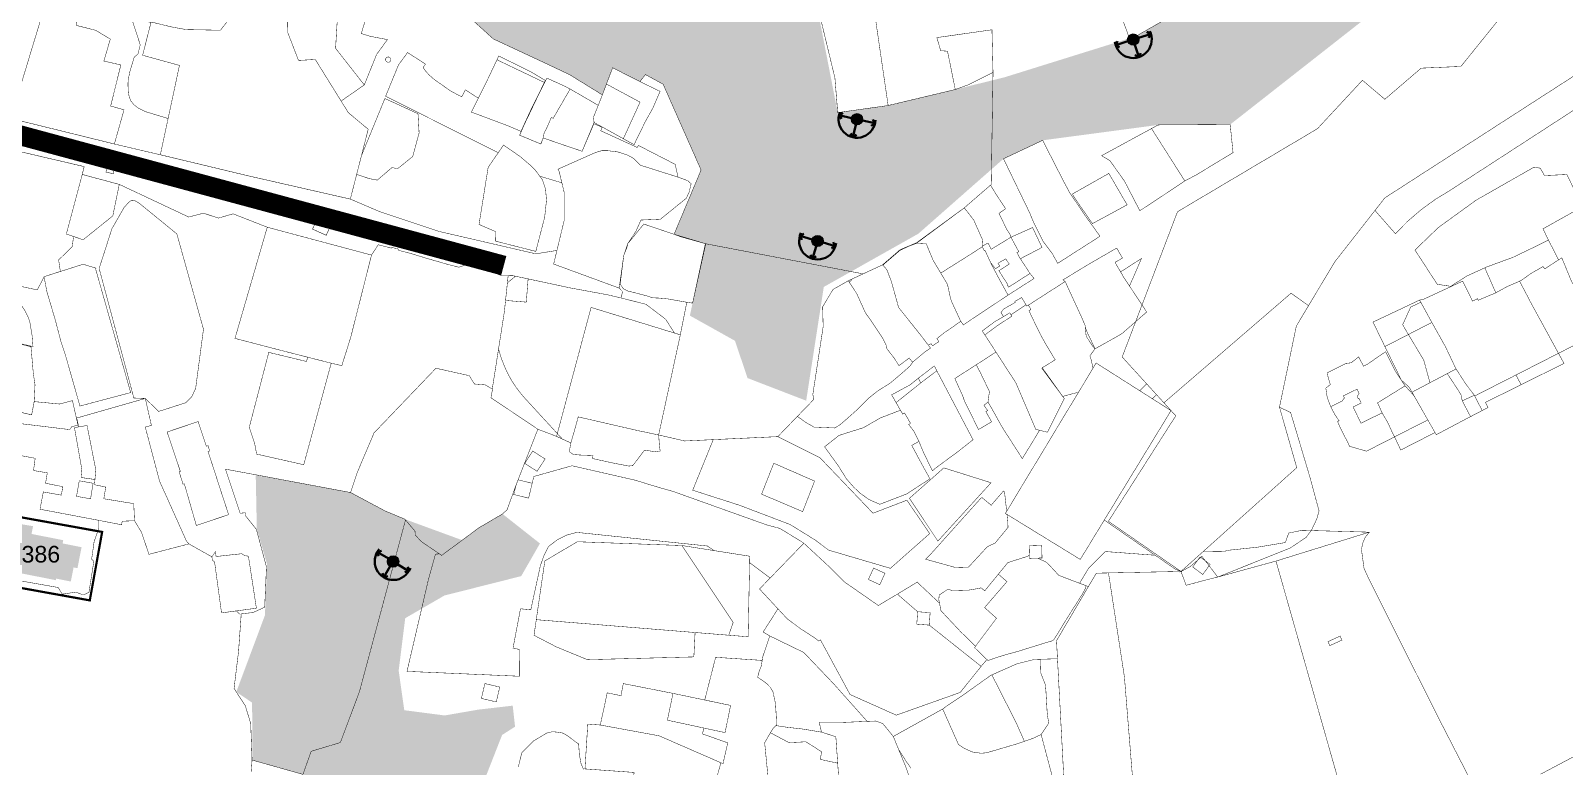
# Model space of a CAD drawing. Header units: millimetres. Extents: x 21689 to 31331, y 37531 to 43751.
# Drawn here: x 26883 to 27576, y 42710 to 43042 of the extents above; entities that cross this region are included whole.
import ezdxf

# ---------------------------------------------------------------- set-up
doc = ezdxf.new("R2010")
doc.units = ezdxf.units.MM
doc.linetypes.add('g5_084', pattern=[0.4, 0.2, -0.2])
doc.layers.add('0.1 ОКН', color=1, linetype='Continuous', lineweight=9, transparency=0.4)
doc.layers.add('00 Дороги', color=252, linetype='Continuous', lineweight=9, transparency=0.2)
for name, color, linetype, lineweight in [('0.15 - Видовые раскрытия', 22, 'Continuous', 9), ('00 номер ОКН', 7, 'Continuous', 15), ('00 Разраб границы', 5, 'g5_084', 50), ('CONTUR', 150, 'Continuous', 9)]:
    doc.layers.add(name, color=color, linetype=linetype, lineweight=lineweight)
doc.layers.add('00 Природный ландшафт', color=81, linetype='Continuous', lineweight=9, true_color=0xa9da90, transparency=0.4)
doc.styles.get("Standard").update_dxf_attribs({"font": 'arial.ttf'})
doc.linetypes.add('474_2', pattern='A,1,-0.5,[222,geobl2.shx,S=0.1,R=0,X=0,Y=0],-0.5,3', length=5)

# ---------------------------------------------------------------- blocks, each defined once
blk = doc.blocks.new('участки все')
at = {"layer": 'CONTUR', "const_width": 0.2}
for points in [[(4350.06, 5416.69), (4359.33, 5378.29), (4360.61, 5362.59), (4383.4, 5365.8), (4413.75, 5373.03), (4419.77, 5375.21), (4430.81, 5380.75), (4430, 5330.11), (4417.83, 5319.58), (4396.25, 5303.82), (4388.7, 5300.6), (4380.8, 5293.78), (4372.1, 5289.76), (4300.97, 5303.35), (4286.63, 5307.63), (4298.84, 5336.67), (4281.69, 5375.4), (4273.7, 5379.79), (4271.18, 5376.6), (4258.85, 5382.87), (4254.21, 5370.6), (4239.44, 5379.72), (4229.61, 5384.37), (4204.91, 5395.88), (4191.79, 5407.77)], [(4147, 5404.06), (4145.21, 5398.33), (4149.21, 5397.07), (4157.05, 5395.58), (4152.16, 5388.88), (4146.59, 5375.1), (4133.61, 5391.64), (4134.9, 5413.26)], [(3986.73, 5359.95), (4033.63, 5348.41), (4054.38, 5343.54), (4082.52, 5336.81), (4094.46, 5333.95), (4140.29, 5323.52), (4153.63, 5317.84), (4180.37, 5308.93), (4224.16, 5298.8), (4233.68, 5300.35), (4232.19, 5294.19), (4261.8, 5283.33), (4263.36, 5281.73), (4262.65, 5278.87), (4256.53, 5280.31), (4239.85, 5283.38), (4213.8, 5288.93), (4208.48, 5289.04), (4193.74, 5294.24), (4189.32, 5292.76), (4183.83, 5294.17), (4174.16, 5296.96), (4167.31, 5299.05), (4162.23, 5300.35), (4161.64, 5301.1), (4159.01, 5301.68), (4158.9, 5301.38), (4152.89, 5302.91), (4149.85, 5298.24), (4102.72, 5310.83), (4087.27, 5316.88), (4080.65, 5314.94), (4073.88, 5317.17), (4067.23, 5315.42), (4035.85, 5330.17), (4019.1, 5334.66), (4019.99, 5338.22), (3986.31, 5346.07)], [(3979.51, 5209.9), (3997.82, 5206.44), (3997.05, 5200.91), (4003.29, 5199.87), (4002.51, 5195.18), (4010.3, 5193.63), (4009.66, 5189.81), (4001.49, 5191.25), (4000, 5183.44), (4026.61, 5178.41), (4026.55, 5174.82), (4024.46, 5168.85), (4023.34, 5160.87), (4024.33, 5159.85), (4022.11, 5145.89), (4020.1, 5144.92), (4019.1, 5144.93), (4016.11, 5145.98), (4010.1, 5145.07), (4008.15, 5148.1), (3983.21, 5152.48)], [(3983.21, 5152.48), (4008.15, 5148.1), (4010.1, 5145.07), (4016.11, 5145.98), (4019.1, 5144.93), (4020.1, 5144.92), (4022.11, 5145.89), (4024.33, 5159.85), (4023.34, 5160.87), (4024.46, 5168.85), (4026.55, 5174.82), (4026.61, 5178.41), (4036.87, 5176.42), (4037.14, 5178.03), (4042.72, 5178.24), (4045.81, 5173.16), (4049.24, 5163.06), (4067.29, 5167.78), (4077.69, 5161.94), (4077.91, 5160.43), (4078.89, 5159.66), (4079.14, 5157.93), (4082.05, 5136.6), (4088.8, 5137.52), (4090.91, 5135.46), (4089.75, 5119.22), (4087.71, 5102.46), (4092.79, 5094.7), (4095.24, 5086.63), (4095.85, 5070.15), (4095.46, 5064.71)], [(4678.37, 5063.77), (4703.91, 5077.27)], [(4600.07, 5014.79), (4558.73, 5160.02), (4558.73, 5160.02), (4600.9, 5173.08), (4599.08, 5170.75), (4597.96, 5168.16), (4597.35, 5165.36), (4598.54, 5156.68), (4600.94, 5151.47), (4632.43, 5088.72), (4651.3, 5052.02)], [(4600.07, 5014.79), (4558.73, 5160.02), (4532.4, 5152.8), (4526.64, 5151.38), (4518.11, 5149.08), (4515.77, 5155.33), (4483.01, 5154.67), (4490.22, 5107.64), (4494.11, 5059.36)], [(4300.66, 5043.69), (4307.81, 5068.92), (4308.75, 5068.53), (4310.89, 5077.91), (4299.43, 5081.96), (4300.17, 5084.59), (4309.69, 5082.55), (4312.18, 5094.81), (4300.5, 5097.28), (4305.42, 5116.55), (4326.46, 5115.15), (4326.06, 5112.64), (4325.13, 5110.31), (4324.42, 5107.58), (4328.27, 5104.86), (4329.99, 5103.14), (4331.29, 5101.17), (4332.47, 5095.6), (4332.87, 5089.24), (4332.94, 5086.27), (4332.67, 5085.71), (4331.37, 5084.44), (4330.2, 5082.46), (4327.58, 5077.99), (4329.74, 5055.88)], [(4393.73, 5066.49), (4391.63, 5069.44), (4388.17, 5074.88), (4385.73, 5080.8), (4398.12, 5087.68), (4398.12, 5087.68), (4408.06, 5093.19), (4415.22, 5077.09), (4418.09, 5075.3), (4421.29, 5073.82), (4425.41, 5073.2), (4427.89, 5073.43), (4433.81, 5075.14), (4442.21, 5077.63), (4448.9, 5079.96), (4450.39, 5080.66), (4452.56, 5081.68), (4453.73, 5077.26), (4457.62, 5062.62)], [(4216.22, 5067.04), (4217.81, 5073.53), (4217.81, 5073.53), (4222.92, 5078.55), (4223.27, 5078.9), (4229.14, 5082.34), (4231.57, 5082.92), (4233.92, 5082.75), (4236.26, 5082.34), (4238.27, 5081.25), (4242.39, 5078.14), (4242.74, 5077.93), (4243.48, 5077.48), (4243.81, 5072.69), (4244.57, 5068.5), (4245.74, 5065.82)]]:
    blk.add_lwpolyline(points, dxfattribs=at)
for points in [[(4508.07, 5231.52), (4565.54, 5281.02), (4573.45, 5275.38), (4585.3, 5295.17), (4607.95, 5324.09), (4713.42, 5392.04), (4746.22, 5413.92), (4711.87, 5445.18), (4678.26, 5427.98), (4642.33, 5383.45), (4624.36, 5382.68), (4607.95, 5368.62), (4597.81, 5377.2), (4577.48, 5355.33), (4514.21, 5317.83), (4489.2, 5252.21), (4508.07, 5231.52)], [(4492.7, 5395.55), (4485.94, 5414.08), (4512.22, 5428.78), (4519.42, 5410.79), (4492.7, 5395.55)], [(4380.78, 5421.68), (4368.38, 5425.22), (4352.42, 5426.97), (4351.02, 5419.95), (4350.06, 5416.69), (4359.33, 5378.29), (4360.6, 5362.59), (4383.4, 5365.8), (4377.15, 5408.54), (4380.78, 5421.68)], [(4713.42, 5392.04), (4746.22, 5413.92), (4743.5, 5416.45), (4749.35, 5422.14), (4763.01, 5409.33), (4759, 5406.37), (4754.85, 5403.57), (4637.66, 5327.62), (4630.85, 5323.46), (4624.37, 5318.77), (4618.32, 5313.56), (4612.71, 5307.9), (4603.49, 5318.38), (4607.95, 5324.09), (4713.42, 5392.04)], [(4114.53, 5415.95), (4107.75, 5413.2), (4111.96, 5407.77), (4111.98, 5398.79), (4116.85, 5386.17), (4124.43, 5386.6), (4136.11, 5367.82), (4146.59, 5375.1), (4133.61, 5391.64), (4134.9, 5413.26), (4114.53, 5415.95)], [(4033.62, 5348.43), (3986.76, 5359.96), (4001.9, 5409.88), (4017.03, 5406), (4016.31, 5402.02), (4025.24, 5399.76), (4031.77, 5395.79), (4028.87, 5385.88), (4036.53, 5384.13), (4031.94, 5365.58), (4037.97, 5363.85), (4033.62, 5348.43)], [(4054.4, 5343.56), (4063.03, 5383.92), (4046.38, 5388.5), (4050.22, 5403.54), (4059.11, 5401.37), (4065.99, 5400.1), (4081.58, 5399.81), (4087.93, 5408), (4091.79, 5412.96), (4107.75, 5413.2), (4111.96, 5407.77), (4111.98, 5398.79), (4116.85, 5386.17), (4124.43, 5386.6), (4139.37, 5362.59), (4148.36, 5355.07), (4140.28, 5323.54), (4094.46, 5333.97), (4082.52, 5336.83), (4054.4, 5343.56)], [(4041.59, 5404.56), (4043.45, 5404.75), (4050.15, 5403.32), (4046.38, 5388.5), (4063.03, 5383.92), (4057.9, 5359.92), (4047.6, 5363.06), (4044.3, 5364.7), (4042.38, 5366.23), (4041.14, 5367.79), (4040.36, 5369.63), (4039.92, 5371.64), (4039.82, 5373.62), (4039.75, 5375.6), (4039.88, 5377.59), (4040.71, 5381.47), (4042.57, 5387.65), (4044.26, 5389.02), (4045.31, 5393.21), (4041.59, 5404.56)], [(4413.75, 5373.03), (4419.76, 5375.21), (4430.81, 5380.75), (4430.33, 5400.01), (4405.43, 5396.48), (4407.15, 5390.55), (4410.24, 5390.34), (4413.75, 5373.03)], [(4166.15, 5389.73), (4174.25, 5384.51), (4173.18, 5383.03), (4174.27, 5381.38), (4176.06, 5379.44), (4178.21, 5377.57), (4185.63, 5372.36), (4190.53, 5369.75), (4190.87, 5370.12), (4192.29, 5372.89), (4198.14, 5369.12), (4195, 5362.81), (4201.69, 5360.35), (4210.82, 5356.92), (4216.14, 5354.69), (4217.5, 5354.06), (4216.81, 5352.4), (4226.44, 5348.39), (4227.44, 5351.14), (4245.05, 5345.12), (4250.38, 5357.59), (4254.08, 5356.01), (4253.48, 5354.4), (4269.99, 5346.85), (4270.5, 5347.77), (4283.13, 5341.29), (4287.14, 5339.22), (4288.42, 5333.45), (4271.44, 5338.82), (4268.2, 5341.98), (4265.59, 5343.41), (4261.15, 5344.84), (4256.82, 5345.38), (4253.9, 5345.38), (4251.14, 5344.59), (4234.15, 5337.04), (4234.67, 5336.02), (4235.89, 5330.89), (4225.91, 5333.88), (4224.01, 5336.48), (4221.76, 5338.74), (4217, 5342.78), (4209.53, 5347.94), (4207.14, 5344.49), (4156.23, 5369.98), (4162.04, 5384.11), (4166.15, 5389.73)], [(4156.23, 5386.52), (4156.24, 5386.73), (4156.29, 5386.93), (4156.39, 5387.12), (4156.5, 5387.29), (4156.65, 5387.44), (4156.82, 5387.57), (4157.01, 5387.65), (4157.21, 5387.7), (4157.43, 5387.73), (4157.64, 5387.7), (4157.83, 5387.65), (4158.02, 5387.57), (4158.19, 5387.44), (4158.34, 5387.29), (4158.47, 5387.12), (4158.55, 5386.93), (4158.6, 5386.73), (4158.63, 5386.53), (4158.6, 5386.31), (4158.55, 5386.11), (4158.47, 5385.92), (4158.35, 5385.75), (4158.19, 5385.6), (4158.02, 5385.49), (4157.83, 5385.39), (4157.63, 5385.34), (4157.42, 5385.33), (4157.21, 5385.34), (4157.01, 5385.39), (4156.82, 5385.49), (4156.65, 5385.6), (4156.51, 5385.75), (4156.39, 5385.92), (4156.29, 5386.11), (4156.24, 5386.31), (4156.23, 5386.52)], [(4206.57, 5386.45), (4228, 5376.21), (4228.45, 5377.11), (4222.25, 5380.84), (4207.38, 5388.19), (4206.57, 5386.45)], [(4206.57, 5386.45), (4228, 5376.21), (4221.57, 5363.16), (4218.94, 5357.45), (4217.63, 5354.57), (4217.5, 5354.06), (4216.14, 5354.69), (4210.82, 5356.92), (4201.69, 5360.35), (4195, 5362.81), (4202.08, 5377.02), (4206.57, 5386.45)], [(4256.06, 5375.49), (4271.25, 5367.32), (4263.7, 5350.8), (4268.53, 5348.11), (4273.66, 5358.6), (4276.97, 5364.51), (4280.3, 5372.2), (4271.18, 5376.6), (4258.85, 5382.87), (4256.06, 5375.49)], [(4239.65, 5373.25), (4237.44, 5374.42), (4229.15, 5378.17), (4225.28, 5370.51), (4218.69, 5356.71), (4216.85, 5352.38), (4226.37, 5348.42), (4227.44, 5351.14), (4227.98, 5353.79), (4228.58, 5354.57), (4231.14, 5360.4), (4231.98, 5360.03), (4239.65, 5373.25)], [(4227.44, 5351.14), (4245.05, 5345.12), (4250.3, 5357.69), (4250.47, 5358.13), (4250.19, 5360.55), (4252.35, 5365.88), (4239.65, 5373.25), (4231.98, 5360.03), (4231.14, 5360.4), (4228.58, 5354.57), (4227.98, 5353.79), (4227.44, 5351.14)], [(4250.47, 5358.13), (4263.7, 5350.8), (4271.25, 5367.32), (4256.06, 5375.49), (4254.21, 5370.6), (4252.35, 5365.88), (4250.19, 5360.55), (4250.47, 5358.13)], [(4155.9, 5368.97), (4170.87, 5362.09), (4171.37, 5353.42), (4168.49, 5342.79), (4161.97, 5337.5), (4161.1, 5337.32), (4159.16, 5337.81), (4152.47, 5332.1), (4148.74, 5332.79), (4143.14, 5334.7), (4145.3, 5343.11), (4155.9, 5368.97)], [(4479.92, 5343.16), (4502.46, 5355.39), (4517.53, 5331.71), (4497.18, 5318.26), (4494.95, 5322.57), (4490.29, 5331.58), (4483.71, 5340.82), (4479.92, 5343.16)], [(4505.45, 5357.02), (4538.02, 5357.21), (4539.32, 5344.51), (4522.75, 5334.5), (4517.71, 5331.83), (4517.53, 5331.71), (4502.46, 5355.39), (4505.45, 5357.02)], [(3986.33, 5346.05), (4019.97, 5338.2), (4019.08, 5334.65), (4011.9, 5307.74), (4015.17, 5306.62), (4014.56, 5302), (4008.42, 5296.06), (4009.19, 5290.84), (4001.82, 5288.48), (3998.78, 5282.49), (3987.36, 5284.95), (3972.21, 5288.95), (3974.76, 5299.18), (3973.08, 5299.68), (3973.86, 5302.88), (3975.58, 5302.32), (3986.33, 5346.05)], [(4198.46, 5312.08), (4202.58, 5337.88), (4209.53, 5347.94), (4217, 5342.78), (4221.76, 5338.74), (4224.01, 5336.48), (4227.16, 5332.16), (4228.53, 5328.02), (4228.96, 5323.1), (4228.13, 5315.31), (4224.12, 5299.91), (4206, 5304.52), (4205.88, 5308.88), (4198.46, 5312.08)], [(4234.15, 5337.04), (4251.14, 5344.59), (4253.9, 5345.38), (4256.82, 5345.38), (4261.16, 5344.83), (4265.59, 5343.41), (4268.2, 5341.98), (4271.44, 5338.82), (4288.42, 5333.45), (4292.76, 5331.87), (4294.35, 5330.45), (4293.4, 5326.57), (4292.13, 5323.89), (4280.48, 5314.45), (4271.63, 5314.06), (4269.5, 5309.2), (4265.71, 5303.43), (4263.89, 5298.1), (4261.8, 5283.33), (4232.19, 5294.19), (4236.96, 5313.95), (4236.96, 5326.51), (4234.67, 5336.02), (4234.15, 5337.04)], [(4435.55, 5341.75), (4447.48, 5317.12), (4449.2, 5312.87), (4453.4, 5304.49), (4457.58, 5298.92), (4460.06, 5294.52), (4462.47, 5296.05), (4466.48, 5298.62), (4470.65, 5301.29), (4475.22, 5304.21), (4479.16, 5306.73), (4476.64, 5310.3), (4473.56, 5314.54), (4472.11, 5316.55), (4470.58, 5318.87), (4465.39, 5326.56), (4463.71, 5329.73), (4463.15, 5330.72), (4461.29, 5334.35), (4453.25, 5350.08), (4446.32, 5346.81), (4435.55, 5341.75)], [(4030.52, 5339.03), (4033.84, 5338.3), (4033.12, 5334.99), (4029.8, 5335.72), (4030.52, 5339.03)], [(4030.54, 5339.01), (4033.82, 5338.28), (4033.1, 5335.01), (4029.82, 5335.74), (4030.54, 5339.01)], [(4019.08, 5334.65), (4035.83, 5330.16), (4032.9, 5315.94), (4019.5, 5305.16), (4011.9, 5307.74), (4019.08, 5334.65)], [(4491.43, 5320.93), (4475.76, 5312.45), (4468.12, 5323.43), (4466.69, 5325.82), (4483.17, 5335.13), (4491.43, 5320.93)], [(4653.81, 5292.81), (4665.9, 5297.24), (4677.95, 5303.03), (4681.86, 5305.03), (4679.44, 5310.11), (4697.37, 5320.11), (4690.2, 5334.63), (4680.1, 5334.16), (4678.2, 5337.5), (4675.33, 5337.93), (4649.21, 5323.05), (4632.09, 5310.66), (4621.57, 5300.52), (4631.62, 5285.05), (4637.7, 5284.14), (4644.99, 5288.76), (4653.81, 5292.81)], [(4420.56, 5316.06), (4422.12, 5314.02), (4426.04, 5305.19), (4425.85, 5302.22), (4425.97, 5301.98), (4426.94, 5300.13), (4427.23, 5300.27), (4429.74, 5294.82), (4430.08, 5294.08), (4432.03, 5290.39), (4433.33, 5287.96), (4437.6, 5280.15), (4449.38, 5287.68), (4447.51, 5289.93), (4443.19, 5296.61), (4442.77, 5297.16), (4441.64, 5299.34), (4442.45, 5299.79), (4438.91, 5306.32), (4438.74, 5307.14), (4438.57, 5307.4), (4437.74, 5308.72), (4437.09, 5309.74), (4437, 5309.92), (4435.31, 5313.37), (4433.49, 5317.04), (4436.49, 5319.19), (4433.91, 5323.12), (4431.86, 5326.26), (4431.43, 5326.92), (4430.99, 5327.66), (4429.91, 5329.47), (4429.7, 5329.85), (4417.83, 5319.58), (4420.56, 5316.06)], [(4032.49, 5310.12), (4037.99, 5319.72), (4040.54, 5322.55), (4041.75, 5322.99), (4042.77, 5322.86), (4044.78, 5321.72), (4061.86, 5307.8), (4073.89, 5264.77), (4070.35, 5237.98), (4068.53, 5234.18), (4065.81, 5231.51), (4053.63, 5227.62), (4047.59, 5233.48), (4042.41, 5233.69), (4026.73, 5292.2), (4032.49, 5310.12)], [(4407.19, 5290.11), (4403.65, 5296.06), (4400.9, 5302.7), (4400.66, 5303.27), (4396.17, 5303.53), (4417.83, 5319.58), (4420.56, 5316.06), (4422.12, 5314.02), (4426.04, 5305.19), (4425.85, 5302.22), (4425.97, 5301.98), (4418.73, 5297.36), (4409.84, 5291.77), (4407.19, 5290.11)], [(4102.72, 5310.83), (4149.85, 5298.24), (4140.45, 5261.06), (4136.43, 5248.3), (4131.63, 5249.4), (4105.29, 5256.13), (4088.14, 5260.61), (4102.72, 5310.83)], [(4125.97, 5316.19), (4132.2, 5313.37), (4129.39, 5307.16), (4123.17, 5309.96), (4125.97, 5316.19)], [(4125.98, 5316.16), (4132.17, 5313.36), (4129.38, 5307.2), (4123.2, 5309.97), (4125.98, 5316.16)], [(4272.97, 5312.26), (4283.17, 5308.79), (4286.62, 5307.62), (4289.96, 5306.42), (4300.96, 5303.34), (4300.67, 5302.91), (4295, 5276.54), (4292.38, 5276.93), (4283.85, 5278.43), (4279.65, 5278.83), (4277.1, 5278.92), (4273.99, 5279.89), (4268.44, 5281.36), (4265.89, 5281.94), (4263.7, 5283.02), (4262.27, 5285.1), (4263.89, 5298.1), (4265.35, 5301.79), (4265.71, 5303.43), (4272.97, 5312.26)], [(4442.77, 5297.16), (4441.64, 5299.34), (4442.45, 5299.79), (4438.91, 5306.32), (4448.71, 5310.68), (4452.96, 5301.68), (4443.19, 5296.61), (4442.77, 5297.16)], [(4441.64, 5299.34), (4442.77, 5297.16), (4443.19, 5296.61), (4447.51, 5289.93), (4437.83, 5283.73), (4437.35, 5284.49), (4437.62, 5284.67), (4433.47, 5291.18), (4438.16, 5294.2), (4436.56, 5296.53), (4433.08, 5294.57), (4433.89, 5293.28), (4431.92, 5292.09), (4429.74, 5294.82), (4427.23, 5300.27), (4426.94, 5300.13), (4425.85, 5302.22), (4428.52, 5303.68), (4430.03, 5300.87), (4438.91, 5306.32), (4442.45, 5299.79), (4441.64, 5299.34)], [(4658.1, 5281.19), (4663.37, 5284.1), (4668.86, 5286.44), (4670.18, 5287.15), (4670.98, 5287.78), (4673.91, 5289.86), (4679.43, 5293.07), (4680.18, 5291.99), (4685.52, 5295.48), (4686.46, 5296.05), (4684.13, 5300.74), (4681.86, 5305.03), (4677.95, 5303.03), (4665.9, 5297.24), (4653.81, 5292.81), (4653.13, 5292.5), (4658.1, 5281.19)], [(4300.96, 5303.35), (4372.1, 5289.76), (4365.63, 5286.77), (4358.5, 5282.72), (4353.79, 5274.85), (4354.03, 5265.92), (4349.35, 5235.25), (4349.79, 5233.04), (4333.52, 5216.23), (4291.4, 5214.27), (4279.66, 5216.99), (4289.45, 5262.2), (4292.38, 5276.93), (4295, 5276.54), (4300.96, 5303.35)], [(4411.6, 5278.68), (4410.23, 5284.98), (4403.65, 5296.06), (4400.66, 5303.27), (4396.17, 5303.53), (4392.8, 5302.26), (4388.86, 5300.43), (4381.03, 5293.72), (4382.84, 5291.6), (4384.9, 5286.16), (4388.14, 5274.55), (4398.14, 5262.03), (4401.52, 5257.59), (4402.82, 5258.19), (4403.46, 5257.29), (4406.38, 5259.12), (4405.42, 5260.46), (4408.76, 5263.17), (4410.46, 5264.27), (4416.22, 5268.33), (4412.04, 5277.3), (4411.6, 5278.68)], [(4417.44, 5266.67), (4417.36, 5266.77), (4416.22, 5268.33), (4412.04, 5277.3), (4411.71, 5278.32), (4411.6, 5278.68), (4410.23, 5284.98), (4407.19, 5290.11), (4409.84, 5291.77), (4418.73, 5297.36), (4425.97, 5301.98), (4426.94, 5300.13), (4427.23, 5300.27), (4430.08, 5294.08), (4432.03, 5290.39), (4433.33, 5287.96), (4437.6, 5280.15), (4420.93, 5269.11), (4420.15, 5268.57), (4419.75, 5268.29), (4418.64, 5267.51), (4417.44, 5266.67)], [(4462.41, 5287.03), (4472.77, 5293.3), (4475.89, 5295.15), (4482.39, 5298.91), (4486.72, 5301.41), (4489.33, 5296.9), (4485.97, 5294.96), (4490.01, 5288.02), (4498.89, 5274.61), (4500.27, 5272.52), (4489.49, 5263.1), (4488.68, 5262.5), (4484.74, 5260.26), (4476.88, 5255.89), (4476.52, 5256.83), (4473.44, 5263.19), (4472.53, 5265.63), (4472.45, 5266.39), (4471.3, 5269.21), (4468.33, 5275.64), (4463.43, 5286.29), (4462.41, 5287.03)], [(4488.49, 5290.65), (4490.01, 5288.02), (4492.51, 5284.24), (4497.93, 5296.71), (4488.49, 5290.65)], [(4668.86, 5286.44), (4674.42, 5275.84), (4686.43, 5253.86), (4704.75, 5263.19), (4702.69, 5267.48), (4695.3, 5279.95), (4695.7, 5280.19), (4692.09, 5286.9), (4687.95, 5296.99), (4686.46, 5296.05), (4685.52, 5295.48), (4680.18, 5291.99), (4679.43, 5293.07), (4673.91, 5289.86), (4670.98, 5287.78), (4670.18, 5287.15), (4668.86, 5286.44)], [(4001.82, 5288.48), (4019.5, 5294.11), (4025.29, 5292.32), (4025.24, 5291.59), (4040.98, 5236.13), (4018.04, 5230.05), (4011.61, 5252.64), (4009.42, 5259.29), (4006.89, 5268.96), (4003.17, 5281.43), (4001.82, 5288.48)], [(4365.84, 5285.91), (4367.23, 5287.5), (4380.79, 5293.78), (4381.03, 5293.72), (4382.84, 5291.6), (4384.9, 5286.16), (4388.14, 5274.55), (4398.14, 5262.03), (4401.52, 5257.59), (4402.53, 5256.25), (4399.71, 5254.24), (4394.44, 5249.86), (4392.9, 5251.7), (4388.32, 5248.32), (4386.06, 5251.76), (4382.82, 5256), (4382.46, 5257.66), (4380.77, 5260.95), (4376.09, 5268.01), (4373.11, 5272.19), (4369.24, 5280.78), (4365.84, 5285.91)], [(3971.43, 5285.55), (3986.57, 5281.13), (3988.86, 5278.91), (3990.04, 5277.45), (3991.62, 5275.49), (3993.05, 5273.35), (3994.44, 5270.66), (3995.37, 5268.12), (3996.4, 5262), (3996.81, 5256.89), (3966.2, 5264.3), (3971.43, 5285.55)], [(4211.63, 5288.98), (4213.8, 5288.93), (4239.85, 5283.38), (4256.53, 5280.31), (4262.65, 5278.87), (4273.96, 5276), (4282.79, 5269.28), (4286.85, 5263.01), (4249.12, 5274.6), (4233.51, 5216.35), (4225.05, 5219.57), (4203.85, 5233.78), (4204.55, 5237.64), (4204.44, 5237.71), (4209.89, 5272.49), (4211.63, 5288.98)], [(4220.65, 5287.48), (4219.81, 5276.99), (4210.45, 5277.75), (4209.89, 5272.49), (4207.28, 5255.8), (4208.23, 5252.56), (4208.45, 5251.9), (4208.7, 5251.18), (4208.93, 5250.61), (4209.23, 5249.81), (4209.46, 5249.25), (4210.33, 5247.14), (4211.67, 5244.33), (4212.61, 5242.6), (4213.62, 5240.91), (4215.37, 5238.28), (4217.39, 5235.65), (4219.25, 5233.5), (4225.39, 5226.81), (4233.85, 5217.61), (4236.1, 5215.15), (4239.96, 5213.38), (4241.39, 5218.23), (4243.3, 5225.15), (4270.43, 5218.92), (4277.31, 5217.48), (4279.66, 5216.99), (4289.45, 5262.2), (4289.25, 5262.28), (4286.85, 5263.01), (4282.79, 5269.28), (4273.96, 5276), (4262.65, 5278.87), (4256.53, 5280.31), (4239.85, 5283.38), (4220.65, 5287.48)], [(4214.91, 5288.7), (4211.28, 5285.7), (4210.45, 5277.75), (4219.81, 5276.99), (4220.65, 5287.48), (4214.91, 5288.7)], [(4211.63, 5288.98), (4211.28, 5285.7), (4214.91, 5288.7), (4213.8, 5288.93), (4211.63, 5288.98)], [(4365.37, 5286.62), (4358.5, 5282.72), (4353.79, 5274.85), (4353.8, 5274.35), (4354.03, 5265.92), (4349.35, 5235.25), (4349.79, 5233.04), (4342.38, 5225.38), (4342.67, 5225.18), (4342.92, 5224.98), (4346.4, 5222.52), (4349.9, 5220.55), (4359.34, 5220.14), (4361.7, 5221.66), (4364.63, 5224.14), (4369.66, 5228.66), (4374.88, 5233.83), (4378.63, 5236.82), (4384.35, 5240.44), (4389.89, 5245.09), (4393.38, 5248.22), (4394.43, 5249.84), (4392.9, 5251.7), (4388.32, 5248.32), (4386.06, 5251.76), (4382.82, 5256), (4382.46, 5257.66), (4380.77, 5260.95), (4376.09, 5268.01), (4373.11, 5272.19), (4369.24, 5280.78), (4365.84, 5285.91), (4365.37, 5286.62)], [(4446.83, 5275.65), (4463.43, 5286.29), (4468.33, 5275.64), (4471.3, 5269.21), (4472.45, 5266.39), (4472.92, 5261.57), (4476.02, 5256.91), (4476.88, 5255.89), (4474.61, 5252.68), (4475.22, 5250.87), (4475.82, 5248), (4475.99, 5247.11), (4471.17, 5239.13), (4469.45, 5236.27), (4466.49, 5235.54), (4462.31, 5234.4), (4453.05, 5247.36), (4458.94, 5250.92), (4454.72, 5257.9), (4452.36, 5262.12), (4449.24, 5268.51), (4447.08, 5273.02), (4447.89, 5273.69), (4446.83, 5275.65)], [(4625.57, 5278.34), (4643.14, 5286.48), (4647.59, 5277.42), (4649.84, 5278.54), (4650.14, 5277.83), (4658.1, 5281.19), (4663.37, 5284.1), (4668.86, 5286.44), (4674.42, 5275.84), (4686.43, 5253.86), (4667.2, 5244.07), (4648.55, 5234.58), (4648.38, 5234.92), (4644.65, 5239.86), (4641.33, 5244.96), (4640.11, 5246.81), (4635.38, 5256.76), (4629.19, 5267.83), (4623.65, 5277.91), (4625.57, 5278.34)], [(4434.43, 5272.28), (4435.64, 5273.9), (4440.9, 5276.87), (4440.67, 5277.3), (4443.76, 5279.03), (4445.73, 5275.81), (4438.95, 5271.29), (4438.44, 5272.16), (4435.54, 5270.47), (4434.43, 5272.28)], [(4508.07, 5231.52), (4565.54, 5281.02), (4573.45, 5275.38), (4567.92, 5266.14), (4560.31, 5229.56), (4568.12, 5202.21), (4515.78, 5155.34), (4482.97, 5177.99), (4513.43, 5225.64), (4511.28, 5227.99), (4508.07, 5231.52)], [(4602.58, 5267.97), (4623.65, 5277.91), (4624.19, 5276.91), (4619.62, 5274.75), (4615.99, 5266.79), (4618.59, 5262.37), (4607.97, 5256.92), (4602.58, 5267.97)], [(4619.62, 5274.75), (4624.19, 5276.91), (4629.19, 5267.83), (4618.59, 5262.37), (4615.99, 5266.79), (4619.62, 5274.75)], [(4289.25, 5262.28), (4289.45, 5262.2), (4279.66, 5216.99), (4277.31, 5217.48), (4270.43, 5218.92), (4243.3, 5225.15), (4241.39, 5218.23), (4239.96, 5213.38), (4233.51, 5216.35), (4249.12, 5274.6), (4289.25, 5262.28)], [(4425.97, 5263.96), (4431.51, 5268.09), (4438.44, 5272.16), (4439.33, 5270.65), (4432.65, 5266.27), (4427.13, 5262.18), (4425.97, 5263.96)], [(4427.13, 5262.18), (4441.21, 5240.43), (4450.12, 5219.51), (4455.43, 5218.22), (4463.02, 5233.45), (4462.31, 5234.4), (4452.9, 5247.04), (4453.05, 5247.36), (4458.94, 5250.92), (4454.72, 5257.9), (4452.36, 5262.12), (4449.24, 5268.51), (4447.08, 5273.02), (4447.89, 5273.69), (4446.83, 5275.65), (4446.1, 5275.2), (4445.73, 5275.81), (4438.95, 5271.29), (4439.33, 5270.65), (4432.65, 5266.27), (4427.13, 5262.18)], [(3965.86, 5264.09), (3995.91, 5256.84), (3996.94, 5245.1), (3997.73, 5239.61), (3997.35, 5232.05), (3996.22, 5226.09), (3958.64, 5234.73), (3965.86, 5264.09)], [(4607.97, 5256.92), (4618.59, 5262.37), (4625.55, 5250.7), (4628.33, 5240.58), (4620.21, 5236.3), (4618.98, 5238.51), (4615.38, 5241.78), (4612.52, 5247.62), (4607.97, 5256.92)], [(4618.59, 5262.37), (4629.19, 5267.83), (4635.38, 5256.76), (4640.11, 5246.81), (4636.17, 5244.71), (4628.33, 5240.58), (4625.55, 5250.7), (4618.59, 5262.37)], [(4207.28, 5255.8), (4204.44, 5237.71), (4204.55, 5237.64), (4203.85, 5233.78), (4225.05, 5219.57), (4233.51, 5216.35), (4233.85, 5217.61), (4225.39, 5226.81), (4219.25, 5233.5), (4217.39, 5235.65), (4215.37, 5238.28), (4213.62, 5240.91), (4212.61, 5242.6), (4211.67, 5244.33), (4210.33, 5247.14), (4209.46, 5249.25), (4209.23, 5249.81), (4208.93, 5250.61), (4208.7, 5251.18), (4208.45, 5251.9), (4208.23, 5252.56), (4207.28, 5255.8)], [(4103.4, 5254.29), (4120.47, 5250.18), (4121, 5252.11), (4131.12, 5249.53), (4131.63, 5249.4), (4121.16, 5210.71), (4119.22, 5203.54), (4097.93, 5208.34), (4097, 5213.24), (4095.49, 5217.75), (4094.6, 5220.43), (4103.4, 5254.29)], [(4397.09, 5242.65), (4404.26, 5248.16), (4405.41, 5245.97), (4404.65, 5245.4), (4398.11, 5240.46), (4397.09, 5242.65)], [(4413.55, 5242.47), (4417.1, 5234.68), (4417.9, 5232.33), (4424.25, 5219.46), (4430.17, 5222.92), (4427.58, 5227.54), (4428.37, 5228.01), (4426.73, 5230.41), (4428.54, 5231.82), (4429.19, 5236.6), (4425.17, 5244.99), (4423.23, 5248.69), (4413.55, 5242.47)], [(4423.23, 5248.69), (4432.15, 5254.43), (4441.21, 5240.43), (4450.12, 5219.51), (4451.85, 5219.09), (4444.06, 5206.29), (4434.78, 5220.77), (4430.21, 5229.02), (4428.54, 5231.82), (4429.19, 5236.6), (4425.17, 5244.99), (4423.23, 5248.69)], [(4477.41, 5249.49), (4511.28, 5227.99), (4481.11, 5178.55), (4470.25, 5160.76), (4436.4, 5181.54), (4469.45, 5236.27), (4471.17, 5239.13), (4475.99, 5247.11), (4477.41, 5249.49)], [(4581.96, 5245.06), (4590.35, 5249.32), (4592.64, 5249.57), (4596.13, 5252.24), (4598.3, 5248.02), (4600.19, 5249.04), (4608.25, 5254.58), (4612.8, 5245.63), (4615.38, 5241.78), (4617.07, 5239.17), (4604.66, 5231.48), (4606.7, 5226.97), (4597.18, 5222.3), (4593.57, 5229.62), (4597.23, 5231.43), (4596.22, 5233.5), (4595.95, 5233.36), (4595.47, 5234.35), (4596.27, 5235.78), (4595.34, 5237.66), (4589.07, 5234.56), (4589.71, 5233.76), (4588.61, 5232.29), (4583.47, 5229.75), (4582.29, 5232.86), (4581.9, 5233.8), (4581.25, 5238.13), (4583.29, 5239.77), (4582.25, 5243.18), (4581.96, 5245.06)], [(4667.2, 5244.07), (4686.43, 5253.86), (4688.92, 5249.3), (4669.56, 5239.7), (4667.2, 5244.07)], [(4164.9, 5178.95), (4156, 5182.66), (4140.38, 5190.99), (4143.28, 5199.74), (4150.99, 5217.91), (4178.99, 5247.13), (4194.04, 5243.77), (4196.38, 5240.01), (4201.23, 5239.62), (4204.55, 5237.64), (4203.85, 5233.78), (4225.05, 5219.57), (4215.49, 5195.14), (4211.12, 5183.18), (4209.08, 5181.31), (4198.42, 5175.06), (4181.57, 5162.58), (4172.41, 5168.81), (4169.62, 5171.77), (4169.5, 5173.57), (4164.9, 5178.95)], [(4384.98, 5235.11), (4393.26, 5239.58), (4397.09, 5242.65), (4398.11, 5240.46), (4386.99, 5231.6), (4384.98, 5235.11)], [(4386.99, 5231.6), (4389.96, 5226.4), (4390.79, 5226.93), (4393.53, 5222.23), (4392.67, 5221.74), (4394.98, 5218.77), (4397.08, 5214.64), (4399.29, 5209.32), (4403.41, 5200.78), (4404.96, 5202.13), (4406.12, 5202.95), (4414.75, 5209.31), (4418.89, 5212.55), (4421.78, 5214.83), (4416.14, 5225.53), (4405.41, 5245.97), (4404.65, 5245.4), (4398.11, 5240.46), (4386.99, 5231.6)], [(4620.21, 5236.3), (4628.33, 5240.58), (4636.17, 5244.71), (4640.98, 5237.36), (4642.33, 5235.27), (4642.93, 5232.38), (4646.67, 5225.28), (4631.18, 5217.1), (4620.21, 5236.3)], [(4636.17, 5244.71), (4640.11, 5246.81), (4641.33, 5244.96), (4644.65, 5239.86), (4648.38, 5234.92), (4642.93, 5232.38), (4642.33, 5235.27), (4640.98, 5237.36), (4636.17, 5244.71)], [(4648.55, 5234.58), (4667.2, 5244.07), (4669.56, 5239.7), (4653.43, 5231.71), (4654.62, 5229.37), (4651.95, 5228.01), (4648.55, 5234.58)], [(3959.62, 5234.47), (3996.23, 5226.06), (3997.36, 5232.05), (4008.87, 5230.96), (4014.66, 5232.5), (4017.17, 5221.39), (4014.36, 5220.76), (4013.47, 5219.4), (3995.94, 5221.53), (3990.54, 5222.17), (3980.45, 5223.89), (3978.37, 5223.23), (3959.42, 5227.63), (3958.11, 5227.93), (3959.62, 5234.47)], [(4500.24, 5240.1), (4504.76, 5235.14), (4502.82, 5233.36), (4497.13, 5236.97), (4500.24, 5240.1)], [(4583.47, 5229.75), (4588.61, 5232.29), (4589.71, 5233.76), (4589.07, 5234.56), (4595.34, 5237.66), (4596.27, 5235.78), (4595.47, 5234.35), (4595.95, 5233.36), (4596.22, 5233.5), (4597.23, 5231.43), (4593.57, 5229.62), (4597.18, 5222.3), (4606.7, 5226.97), (4609.31, 5222.47), (4611.6, 5217.5), (4612.34, 5216.13), (4599.64, 5209.66), (4592.01, 5211.85), (4591.27, 5213.44), (4587.79, 5220.22), (4586.59, 5223.02), (4587.23, 5223.44), (4585.35, 5226.17), (4583.47, 5229.75)], [(4612.34, 5216.13), (4611.6, 5217.5), (4609.31, 5222.47), (4606.7, 5226.97), (4604.66, 5231.48), (4617.07, 5239.17), (4620.7, 5235.23), (4621.53, 5233.98), (4627.36, 5223.78), (4612.34, 5216.13)], [(4642.93, 5232.38), (4648.38, 5234.92), (4651.95, 5228.01), (4646.67, 5225.28), (4642.93, 5232.38)], [(4016.59, 5224.63), (4047.59, 5233.48), (4050.35, 5221.31), (4047.58, 5220.54), (4054.05, 5196.09), (4057.67, 5188.07), (4066.15, 5169.13), (4067.29, 5167.78), (4049.24, 5163.06), (4045.81, 5173.16), (4042.72, 5178.24), (4042.37, 5185.97), (4028.85, 5188.17), (4029.71, 5193.45), (4024.61, 5194.51), (4025.23, 5201.17), (4021.27, 5221.26), (4017.51, 5220.64), (4016.59, 5224.63)], [(4361.19, 5216.78), (4372.27, 5220.29), (4379.9, 5224.68), (4388.95, 5228.16), (4389.96, 5226.4), (4390.79, 5226.93), (4393.53, 5222.23), (4392.67, 5221.74), (4394.98, 5218.77), (4397.08, 5214.64), (4397.32, 5214.05), (4394.07, 5212.26), (4399.13, 5202.89), (4402.31, 5197.18), (4391.75, 5190.33), (4379.62, 5185.67), (4374.76, 5187.81), (4370.71, 5190.68), (4367.85, 5193.41), (4364.64, 5197.05), (4360.8, 5203.16), (4354.66, 5211.63), (4361.19, 5216.78)], [(4515.78, 5155.34), (4513.28, 5156.32), (4481.11, 5178.55), (4511.28, 5227.98), (4513.43, 5225.64), (4482.97, 5177.99), (4515.78, 5155.34)], [(4515.78, 5155.34), (4519.94, 5157.49), (4525.25, 5162.14), (4532.41, 5152.8), (4565.31, 5165.98), (4572.48, 5170.86), (4574.87, 5174.17), (4577.2, 5179.1), (4578.19, 5182.71), (4574.05, 5198), (4565.35, 5227.09), (4560.31, 5229.56), (4568.12, 5202.21), (4515.78, 5155.34)], [(4015.57, 5220.32), (4018.89, 5201.44), (4018.55, 5197.77), (4024.81, 5196.87), (4025.23, 5201.17), (4021.27, 5221.26), (4017.51, 5220.64), (4015.57, 5220.32)], [(4057.45, 5218.33), (4071.5, 5223.03), (4075.18, 5211.9), (4075.96, 5212.14), (4076.7, 5209.76), (4075.95, 5209.52), (4085.25, 5180.98), (4070.66, 5176.09), (4065.23, 5194.94), (4064.65, 5194.76), (4062.88, 5200.33), (4063.45, 5200.51), (4057.45, 5218.33)], [(4243.3, 5225.15), (4270.43, 5218.92), (4277.31, 5217.48), (4279.66, 5216.99), (4280, 5212.4), (4280.34, 5209.75), (4278.17, 5209.44), (4273.22, 5210.09), (4267.95, 5203.13), (4266.21, 5202.93), (4259.2, 5204.28), (4249.75, 5206.33), (4249.97, 5207.72), (4243.98, 5207.93), (4241.01, 5208.2), (4239.31, 5209.39), (4239.71, 5212.16), (4239.96, 5213.38), (4241.39, 5218.23), (4243.3, 5225.15)], [(4612.34, 5216.13), (4627.36, 5223.78), (4630.62, 5218.08), (4615.12, 5210.18), (4612.34, 5216.13)], [(4233.85, 5217.61), (4233.51, 5216.35), (4236.1, 5215.15), (4233.85, 5217.61)], [(4295.05, 5192.02), (4304.34, 5214.88), (4333.52, 5216.23), (4352.63, 5206.65), (4376.57, 5181.64), (4391.88, 5187.52), (4402.19, 5172.45), (4384.42, 5156.75), (4356.47, 5164.97), (4350.46, 5169.5), (4339.12, 5176.52), (4316.13, 5185.26), (4295.05, 5192.02)], [(4222.73, 5209.74), (4228.3, 5206.14), (4224.7, 5200.57), (4219.14, 5204.16), (4222.73, 5209.74)], [(4083.82, 5201.55), (4140.38, 5190.99), (4156, 5182.66), (4164.9, 5178.95), (4165.22, 5178.58), (4144.41, 5101.06), (4135.8, 5078.06), (4122.57, 5074.08), (4118.86, 5063.65), (4095.85, 5070.15), (4095.24, 5086.63), (4092.8, 5094.7), (4087.71, 5102.46), (4089.75, 5119.22), (4090.91, 5135.46), (4090.9, 5136.18), (4096.21, 5136.75), (4101.56, 5139.17), (4102.37, 5157.36), (4097.8, 5174.35), (4092.86, 5180.53), (4092.83, 5181.84), (4090.45, 5181.63), (4085.44, 5196.65), (4083.82, 5201.55)], [(4240.5, 5203.08), (4268.9, 5196.59), (4280.09, 5193.18), (4286.18, 5191.48), (4328.57, 5176.33), (4333.85, 5174.94), (4334.9, 5174.48), (4343.36, 5169.36), (4345.29, 5168.08), (4330.04, 5152.35), (4320.79, 5159.29), (4320.85, 5162.21), (4304.71, 5164.76), (4301.71, 5166.82), (4242.64, 5172.98), (4237.96, 5171.72), (4233.69, 5169.53), (4229.83, 5166.59), (4227.71, 5162.31), (4226.14, 5157.75), (4221.87, 5138.02), (4217.2, 5138.47), (4213.83, 5120.74), (4216.77, 5120.06), (4216.85, 5107.99), (4165.91, 5110.2), (4167.06, 5115.17), (4171.86, 5135.71), (4175.57, 5151.65), (4178.63, 5162.68), (4178.74, 5163.16), (4180.54, 5163.27), (4181.57, 5162.58), (4198.43, 5175.06), (4209.08, 5181.31), (4211.12, 5183.18), (4213.68, 5190.19), (4214.15, 5190.09), (4220.86, 5188.45), (4222.49, 5195.15), (4223.19, 5198.21), (4240.5, 5203.08)], [(4350.15, 5196.15), (4344.77, 5182.36), (4326.19, 5190.25), (4331.7, 5204.21), (4350.15, 5196.15)], [(4350.15, 5196.15), (4344.77, 5182.36), (4326.19, 5190.25), (4331.7, 5204.21), (4350.15, 5196.15)], [(4393.04, 5188.37), (4408.59, 5202.12), (4429.92, 5195.4), (4405.9, 5169.06), (4393.04, 5188.37)], [(4017.73, 5196.29), (4016.51, 5189.28), (4022.85, 5188.14), (4024, 5195.16), (4017.73, 5196.29)], [(4216.11, 5196.72), (4222.49, 5195.15), (4220.86, 5188.45), (4214.15, 5190.09), (4215.19, 5194.3), (4216.11, 5196.72)], [(4425.67, 5188.81), (4429.98, 5185.24), (4435.51, 5191.66), (4435.99, 5191.4), (4436.98, 5182.5), (4436.4, 5181.54), (4437.13, 5181.09), (4437.51, 5177.71), (4437.52, 5177.33), (4437.59, 5175.23), (4431.76, 5168.15), (4428.27, 5166.54), (4419.73, 5157.28), (4413.8, 5157.13), (4400.35, 5160.85), (4402.82, 5163.34), (4425.67, 5188.81)], [(4558.73, 5160.02), (4532.4, 5152.8), (4526.64, 5151.38), (4518.11, 5149.08), (4515.77, 5155.33), (4525.84, 5164.34), (4535.57, 5164.46), (4537.21, 5164.9), (4550.16, 5166.26), (4561.44, 5168.14), (4562.99, 5168.39), (4564.47, 5172.68), (4570.64, 5173.93), (4600.9, 5173.08), (4558.73, 5160.02)], [(4224.34, 5133.55), (4296.13, 5127.75), (4311.34, 5126.53), (4313.37, 5132.33), (4290.21, 5167.04), (4242.87, 5168.75), (4228.2, 5160.09), (4224.34, 5133.55)], [(4290.21, 5167.04), (4313.37, 5132.33), (4311.34, 5126.53), (4320.1, 5125.83), (4320.85, 5162.21), (4290.21, 5167.04)], [(4325.25, 5147.41), (4328.79, 5151.06), (4345.29, 5168.08), (4357.22, 5157.04), (4363.48, 5150.71), (4378.95, 5139.96), (4387.6, 5145.08), (4396.75, 5137.13), (4396.34, 5131.5), (4401.98, 5131.1), (4425.44, 5112.46), (4415.98, 5100.68), (4387.09, 5090.42), (4366.19, 5099.73), (4352.79, 5124.45), (4351.91, 5123.92), (4350.53, 5125.14), (4346.31, 5127.84), (4343.81, 5129.45), (4337.74, 5133.98), (4325.25, 5147.41)], [(4447.16, 5166.9), (4452.81, 5167.07), (4452.97, 5161.42), (4447.32, 5161.26), (4447.16, 5166.9)], [(4079.14, 5157.93), (4078.89, 5159.66), (4077.91, 5160.43), (4077.69, 5161.94), (4079.26, 5164.27), (4079.6, 5162.08), (4091.23, 5163.35), (4092.52, 5162.44), (4094.21, 5162.24), (4097.82, 5138.71), (4094.93, 5138.34), (4082.05, 5136.6), (4079.14, 5157.93)], [(4433.21, 5154.09), (4437.49, 5159.32), (4446.7, 5162.26), (4446.69, 5162.73), (4447.27, 5162.65), (4447.32, 5161.26), (4450.93, 5161.36), (4455.08, 5159.45), (4460.61, 5153.52), (4472.88, 5148.89), (4472.81, 5148.57), (4472.43, 5147.33), (4471.16, 5145.02), (4464.93, 5135.23), (4458.36, 5124.54), (4457.41, 5123.93), (4456.69, 5123.76), (4441.84, 5119.16), (4436.87, 5117.82), (4432.64, 5116.54), (4428.51, 5115.08), (4422.52, 5120.88), (4422.89, 5121.56), (4432.38, 5134.2), (4427, 5139.01), (4437.13, 5150.76), (4433.21, 5154.09)], [(4481.51, 5164.33), (4504.12, 5162.65), (4513.28, 5156.32), (4515.77, 5155.33), (4483.01, 5154.67), (4477.5, 5154.55), (4473.93, 5148.53), (4472.88, 5148.89), (4469.96, 5150), (4474.18, 5157.01), (4481.51, 5164.33)], [(4524.41, 5161.91), (4528.96, 5158.54), (4525.64, 5153.97), (4521.08, 5157.34), (4524.41, 5161.91)], [(4524.41, 5161.91), (4528.96, 5158.54), (4525.64, 5153.97), (4521.08, 5157.34), (4524.41, 5161.91)], [(4376.81, 5156.85), (4381.97, 5154.51), (4379.63, 5149.36), (4374.48, 5151.69), (4376.81, 5156.85)], [(4406.48, 5144.67), (4410.42, 5147.27), (4412.47, 5146.7), (4419.74, 5146.9), (4425.12, 5147.77), (4425.3, 5148.01), (4427.06, 5146.58), (4433.21, 5154.09), (4437.13, 5150.76), (4427, 5139.01), (4432.38, 5134.2), (4422.89, 5121.56), (4420.26, 5124.2), (4416.22, 5128.06), (4407.32, 5137.54), (4406.31, 5142.58), (4406.48, 5144.67)], [(4459.52, 5124.08), (4477.5, 5154.55), (4483.01, 5154.67), (4490.22, 5107.64), (4494.11, 5059.36), (4498.6, 5059.91), (4504.76, 5017.4), (4481.78, 5013.76), (4478.5, 5013.63), (4476.24, 5014.35), (4474.59, 5015.94), (4469.29, 5056.36), (4463.16, 5055.62), (4459.52, 5124.08)], [(4333.59, 5138.44), (4337.74, 5133.98), (4343.81, 5129.45), (4346.31, 5127.84), (4350.53, 5125.14), (4351.91, 5123.92), (4352.79, 5124.45), (4366.19, 5099.73), (4387.09, 5090.42), (4415.98, 5100.68), (4425.44, 5112.46), (4428.05, 5115.53), (4428.51, 5115.08), (4432.64, 5116.54), (4436.87, 5117.82), (4441.84, 5119.16), (4456.69, 5123.76), (4457.41, 5123.93), (4458.36, 5124.54), (4464.93, 5135.23), (4471.16, 5145.02), (4472.43, 5147.33), (4472.81, 5148.57), (4472.88, 5148.89), (4473.93, 5148.53), (4459.52, 5124.08), (4459.95, 5115.91), (4452.08, 5115.65), (4449.42, 5115.55), (4441.63, 5113.61), (4429.84, 5108.42), (4417.27, 5099.47), (4410.37, 5094.89), (4408.06, 5093.19), (4398.12, 5087.68), (4385.73, 5080.8), (4380.98, 5086.6), (4377.77, 5087.77), (4373.93, 5087.61), (4358.77, 5104.57), (4357.2, 5106.22), (4350.24, 5113.51), (4345.26, 5118.73), (4337.45, 5122.53), (4329.88, 5126.21), (4326.86, 5127.96), (4333.59, 5138.44)], [(4387.6, 5145.08), (4396.51, 5150.52), (4406.63, 5141), (4407.32, 5137.54), (4416.22, 5128.06), (4420.26, 5124.2), (4422.89, 5121.56), (4422.52, 5120.88), (4428.05, 5115.53), (4425.44, 5112.46), (4401.98, 5131.1), (4402.38, 5136.73), (4396.75, 5137.13), (4387.6, 5145.08)], [(4295.57, 5116.73), (4247.45, 5115.48), (4233.41, 5121.25), (4224.15, 5126.06), (4223.33, 5126.58), (4224.34, 5133.55), (4296.13, 5127.75), (4295.57, 5116.73)], [(4396.75, 5137.13), (4402.38, 5136.73), (4401.98, 5131.1), (4396.34, 5131.5), (4396.75, 5137.13)], [(4329.88, 5126.21), (4337.45, 5122.53), (4345.26, 5118.73), (4350.24, 5113.51), (4357.2, 5106.22), (4358.77, 5104.57), (4373.93, 5087.61), (4362.69, 5087.13), (4352.25, 5087.11), (4353.27, 5082.76), (4344.18, 5084.24), (4338.07, 5084.89), (4332.67, 5085.71), (4332.94, 5086.27), (4332.87, 5089.24), (4332.47, 5095.6), (4331.29, 5101.17), (4329.99, 5103.14), (4328.28, 5104.87), (4324.42, 5107.58), (4325.13, 5110.31), (4326.06, 5112.64), (4326.74, 5116.87), (4329.88, 5126.21)], [(4588.54, 5124.32), (4583.09, 5121.83), (4582.25, 5123.64), (4587.7, 5126.15), (4588.54, 5124.32)], [(4588.54, 5124.32), (4583.09, 5121.83), (4582.25, 5123.64), (4587.7, 5126.15), (4588.54, 5124.32)], [(4433.53, 5110.05), (4430.29, 5108.63), (4441.34, 5086.88), (4444.98, 5078.6), (4448.9, 5079.96), (4450.39, 5080.66), (4452.56, 5081.68), (4456.01, 5086.79), (4455.44, 5090.25), (4455.26, 5092.1), (4454.73, 5101.25), (4454.45, 5104.2), (4452.42, 5109.42), (4452.24, 5115.66), (4449.42, 5115.55), (4441.63, 5113.61), (4433.53, 5110.05)], [(4201.1, 5104.69), (4207.83, 5103.11), (4206.25, 5096.4), (4199.53, 5097.97), (4201.1, 5104.69)], [(4256.39, 5100.49), (4262.63, 5099.22), (4263.68, 5104.68), (4286.14, 5100.26), (4283.61, 5088.14), (4300.17, 5084.59), (4299.43, 5081.96), (4310.89, 5077.91), (4308.75, 5068.53), (4307.81, 5068.92), (4279.83, 5081.1), (4253.26, 5085.96), (4255.04, 5094.08), (4256.39, 5100.49)], [(4408.06, 5093.19), (4410.37, 5094.89), (4417.27, 5099.47), (4429.84, 5108.42), (4430.29, 5108.63), (4441.34, 5086.88), (4444.98, 5078.6), (4442.21, 5077.63), (4433.81, 5075.14), (4427.89, 5073.43), (4425.41, 5073.2), (4421.29, 5073.82), (4418.09, 5075.3), (4415.22, 5077.09), (4408.06, 5093.19)], [(4283.61, 5088.14), (4286.14, 5100.26), (4312.18, 5094.81), (4309.69, 5082.55), (4283.61, 5088.14)], [(4246.35, 5066.13), (4247.61, 5086.38), (4253.26, 5085.96), (4279.83, 5081.1), (4307.81, 5068.92), (4300.66, 5043.69), (4298.44, 5042.54), (4294.29, 5042.5), (4266.55, 5045.31), (4267.14, 5050.31), (4268.56, 5064.55), (4246.35, 5066.13)], [(4361.19, 5060.1), (4351.29, 5058.44), (4342.67, 5057.43), (4329.74, 5055.88), (4327.58, 5077.99), (4330.2, 5082.46), (4338.57, 5078), (4346.25, 5078.39), (4353.39, 5073.84), (4352.67, 5070.45), (4360.59, 5068.73), (4361.19, 5060.1)], [(4353.27, 5082.76), (4344.18, 5084.24), (4338.07, 5084.89), (4332.67, 5085.71), (4331.37, 5084.44), (4330.2, 5082.46), (4338.57, 5078), (4346.25, 5078.39), (4353.39, 5073.84), (4352.67, 5070.45), (4360.59, 5068.73), (4359.76, 5080.65), (4353.27, 5082.76)], [(4361.19, 5060.1), (4360.59, 5068.73), (4359.76, 5080.65), (4353.27, 5082.76), (4352.24, 5087.1), (4362.69, 5087.13), (4377.77, 5087.77), (4380.98, 5086.6), (4385.73, 5080.8), (4391.59, 5066.55), (4395.71, 5054.36), (4393.01, 5054.3), (4389.97, 5054.55), (4375.56, 5056.22), (4367.67, 5057.45), (4366.68, 5057.51), (4365.1, 5058.62), (4361.44, 5058.58), (4361.19, 5060.1)]]:
    blk.add_lwpolyline(points, close=True, dxfattribs=at)
blk = doc.blocks.new('Точки и сектора раскрытия панорам')
at = {"layer": '0.15 - Видовые раскрытия', "transparency": 33554687}
h = blk.add_hatch(color=256, dxfattribs=at)
h.dxf.hatch_style = 1
h.paths.add_polyline_path([(1662.2, -164.03, 1), (1661.37, -159.03, 1)])
at = {"layer": '0.15 - Видовые раскрытия', "lineweight": 35}
for p, q in [((1669.92, -160.18), (1668.41, -159.01)), ((1653.65, -162.89), (1654.7, -161.29)), ((1653.65, -162.89), (1659.28, -161.95)), ((1653.65, -162.89), (1655.16, -164.05)), ((1663.14, -169.66), (1662.2, -164.03)), ((1669.92, -160.18), (1664.29, -161.11)), ((1669.92, -160.18), (1668.87, -161.77)), ((1663.14, -169.66), (1661.55, -168.61)), ((1663.14, -169.66), (1664.3, -168.15))]:
    blk.add_line(p, q, dxfattribs=at)
at = {"layer": '0.15 - Видовые раскрытия'}
blk.add_circle((1661.78, -161.53), 2.54, dxfattribs=at)
at = {"layer": '0.15 - Видовые раскрытия', "lineweight": 35}
blk.add_arc((1661.78, -161.51), 8.36, 179.69434, 19.04379, dxfattribs=at)
blk = doc.blocks.new('стрелка вид улицы')
at = {"layer": '0.15 - Видовые раскрытия', "linetype": '474_2'}
h = blk.add_hatch(color=256, dxfattribs=at)
h.dxf.hatch_style = 1
h.paths.add_polyline_path([(-23.36, -2.99), (-23.36, 2.99), (-26.54, 0)])
at = {"layer": '0.15 - Видовые раскрытия', "const_width": 0.2}
blk.add_lwpolyline([(-23.36, -2.99), (-23.36, 2.99), (-26.54, 0), (-23.36, -2.99)], dxfattribs=at)
at = {"layer": '0.15 - Видовые раскрытия', "linetype": '474_2', "const_width": 1}
blk.add_lwpolyline([(-23.36, 0), (0, 0)], dxfattribs=at)

msp = doc.modelspace()

# ---------------------------------------------------------------- hatches: boundary and pattern name
at = {"layer": '0.1 ОКН', "transparency": 33554585}
h = msp.add_hatch(color=1, dxfattribs=at)
h.dxf.hatch_style = 1
h.paths.add_polyline_path([(26876.7, 42797.14), (26876.84, 42797.86), (26870.74, 42799.07), (26871.89, 42804.88), (26869.63, 42805.32), (26872.21, 42820.06), (26883.6, 42818.13), (26882.91, 42814.64), (26897.24, 42811.8), (26896.95, 42810.34), (26905.54, 42808.64), (26903.67, 42799.17), (26901.92, 42799.51), (26900.66, 42793.14), (26894.05, 42794.45), (26893.91, 42793.74)])
at = {"layer": '00 Природный ландшафт', "transparency": 33554585}
h = msp.add_hatch(color=256, dxfattribs=at)
h.dxf.hatch_style = 1
h.paths.add_polyline_path([(27233.1, 42874.83), (27241.06, 42926.21), (27283.8, 42950.25), (27322.3, 42984.11), (27340, 42992.44), (27392.19, 42999.38), (27424.77, 42999.57), (27497.65, 43056.71), (27540.05, 43101.34), (27556.4, 43118.3), (27555, 43119.69), (27572.05, 43138.2), (27575.12, 43135.68), (27588.8, 43147.93), (27628.85, 43190.3), (27649.46, 43217.88), (27662.12, 43262.59), (27666.3, 43286.53), (27663.21, 43304.32), (27625.58, 43287.46), (27631.09, 43276.73), (27629.09, 43269.06), (27620.31, 43264.66), (27602.94, 43238.83), (27603.15, 43228.04), (27584.63, 43189.18), (27569.7, 43191.29), (27552.28, 43168.04), (27550.35, 43165.66), (27537.19, 43158.96), (27529.32, 43155), (27526.82, 43153.52), (27500.2, 43150.3), (27496.54, 43144.12), (27494.39, 43140.27), (27488.77, 43130.25), (27482.39, 43122.63), (27464.42, 43100.61), (27458.28, 43096.54), (27445.71, 43085.36), (27440.52, 43080.89), (27412.41, 43071.88), (27405.98, 43058.78), (27401.08, 43050.34), (27382.45, 43039.51), (27322.81, 43020.92), (27300.5, 43015.39), (27270.15, 43008.15), (27247.35, 43004.95), (27236.81, 43059.05), (27237.77, 43062.31), (27239.16, 43069.33), (27251.22, 43149.13), (27239.22, 43149.47), (27214.53, 43153.36), (27208.37, 43167.78), (27223.33, 43176.1), (27217.02, 43189.01), (27218.29, 43206.98), (27213.36, 43207.6), (27202.43, 43208.96), (27182.85, 43202.77), (27158.64, 43184.49), (27133.75, 43169.79), (27093.57, 43130.11), (27065.51, 43094.24), (27062.17, 43067.79), (27078.53, 43050.13), (27091.66, 43038.24), (27116.35, 43026.73), (27126.19, 43022.08), (27140.96, 43012.96), (27145.6, 43025.23), (27157.92, 43018.96), (27160.45, 43022.14), (27168.42, 43017.76), (27185.59, 42979.03), (27173.37, 42949.99), (27187.71, 42945.71), (27181.75, 42918.91), (27180.52, 42913.26), (27200.93, 42901.87), (27206.57, 42885.05)])
h = msp.add_hatch(color=256, dxfattribs=at)
h.dxf.hatch_style = 1
h.paths.add_polyline_path([(27005.61, 42706.01), (27044.12, 42693.19), (27071.79, 42685.48), (27070.1, 42678.86), (27087.72, 42681.33), (27086.61, 42688.79), (27087.82, 42703.9), (27095.64, 42723.83), (27101.49, 42727.56), (27100.44, 42737.07), (27084.87, 42735.27), (27069.67, 42732.64), (27051.42, 42735.01), (27048.88, 42752.89), (27051.85, 42776.58), (27069.59, 42786.83), (27104.28, 42795.58), (27112.74, 42810.33), (27095.82, 42823.67), (27085.16, 42817.42), (27077.61, 42811.82), (27051.64, 42821.31), (27042.74, 42825.02), (27027.13, 42833.34), (26998.04, 42838.69), (26984.27, 42841.16), (26984.76, 42816.81), (26989.41, 42800.85), (26988.41, 42777.85), (26975.48, 42743.26), (26982.62, 42738.45), (26982.81, 42712.45)])

# ---------------------------------------------------------------- linework, layer by layer
at = {"layer": '00 Дороги', "lineweight": 9, "const_width": 9}
msp.add_lwpolyline([(26866.52, 42998.09), (26872.87, 42996.02), (27096.39, 42935.82)], dxfattribs=at)
at = {"layer": '00 Разраб границы', "ltscale": 5, "const_width": 1}
msp.add_lwpolyline([(26869.83, 42823.66), (26914.83, 42815.54), (26909.25, 42784.62), (26864.25, 42792.74)], close=True, dxfattribs=at)
msp.add_lwpolyline([(26869.83, 42823.66), (26914.83, 42815.54), (26909.25, 42784.62), (26864.25, 42792.74)], close=True, dxfattribs=at)

# ---------------------------------------------------------------- block references
at = {"layer": '0.15 - Видовые раскрытия', "color": 0, "lineweight": 9}
for p, rotation in [((25712.84, 42967.09), 7.984591417380834), ((25779.31, 43780.9), 337.7415337484303), ((25808, 43808.32), 334.4937706151257), ((25892.54, 44008.93), 319.2680317966782)]:
    msp.add_blockref('Точки и сектора раскрытия панорам', p, dxfattribs=dict(at, rotation=rotation))
at = {"layer": '0.15 - Видовые раскрытия', "rotation": 344.6992108563906}
for p in [(26977.8, 42967.5), (27085.35, 42938.87)]:
    msp.add_blockref('стрелка вид улицы', p, dxfattribs=at)
at = {"layer": 'CONTUR'}
msp.add_blockref('участки все', (22886.75, 37642.36), dxfattribs=at)

# ---------------------------------------------------------------- texts
at = {"layer": '00 номер ОКН', "color": 4, "insert": (26878.38, 42809.23), "char_height": 7.5, "attachment_point": 1}
msp.add_mtext_dynamic_manual_height_columns('{\\C7;386}', width=4.7915, gutter_width=12.5, heights=[0], dxfattribs=at)

doc.saveas('drawing.dxf')
